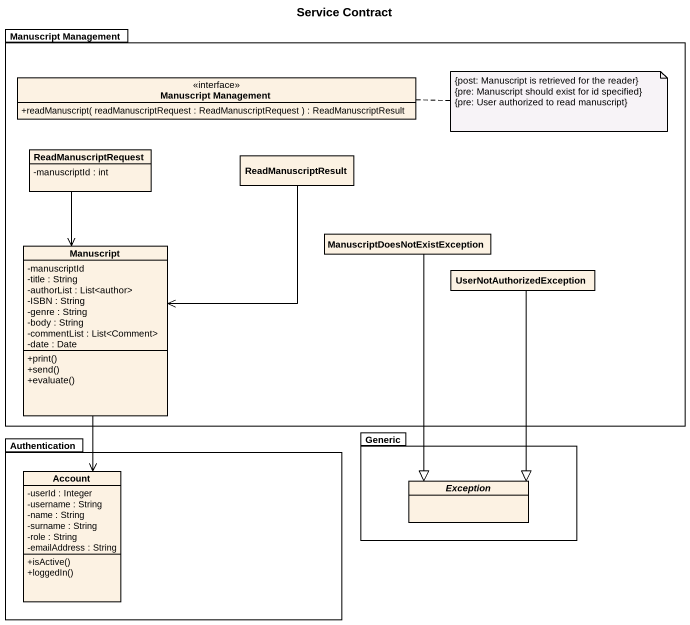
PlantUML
@startuml
title Service Contract
hide circle
hide empty members
skinparam classAttributeIconSize 0
package "Manuscript Management" as Manuscript_Management {
  interface "Manuscript Management" as Manuscript_Management_2 {
    +readManuscript( readManuscriptRequest : ReadManuscriptRequest ) : ReadManuscriptResult
  }
  class ReadManuscriptRequest {
    -manuscriptId : int
  }
  class ReadManuscriptResult
  class "ManuscriptDoesNotExistException" as ManuscriptDoesNotExistExcept
  class Manuscript {
    -manuscriptId
    -title : String
    -authorList : List<author>
    -ISBN : String
    -genre : String
    -body : String
    -commentList : List<Comment>
    -date : Date
    +print()
    +send()
    +evaluate()
  }
  class UserNotAuthorizedException
}
package Generic {
  abstract class "Exception" as Exception_
}
package Authentication {
  class Account {
    -userId : Integer
    -username : String
    -name : String
    -surname : String
    -role : String
    -emailAddress : String
    +isActive()
    +loggedIn()
  }
}
ReadManuscriptRequest --> Manuscript
ReadManuscriptResult --> Manuscript
ManuscriptDoesNotExistExcept --|> Exception_
Manuscript --> Account
UserNotAuthorizedException --|> Exception_
note right of Manuscript_Management_2
  {post: Manuscript is retrieved for the reader}
  {pre: Manuscript should exist for id specified}
  {pre: User authorized to read manuscript}
end note
@enduml
